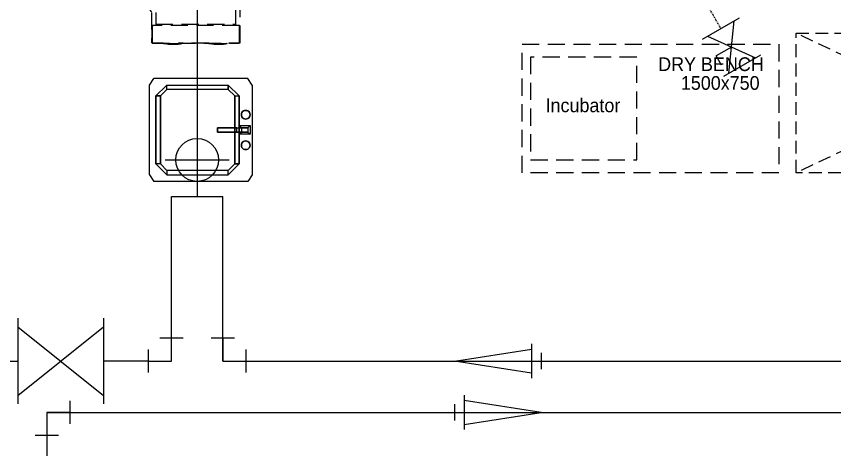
# Model space of a CAD drawing. Header units: millimetres. Extents: x 10903 to 284569, y 2319 to 62017.
# Drawn here: x 125988 to 130765, y 45631 to 48159 of the extents above; entities that cross this region are included whole.
import ezdxf

# ---------------------------------------------------------------- set-up
doc = ezdxf.new("R2010")
doc.units = ezdxf.units.MM
for name, pattern in [('DASHDOT', [1, 0.5, -0.25, 0, -0.25]), ('DASHED', [0.75, 0.5, -0.25]), ('DASHED2', [0.375, 0.25, -0.125])]:
    doc.linetypes.add(name, pattern=pattern)
for name, color, linetype in [('1', 8, 'Continuous'), ('pipe', 3, 'Continuous'), ('UT GAS', 4, 'Continuous'), ('UTIL-RO', 4, 'Continuous'), ('기자재', 8, 'DASHED2'), ('빌트인', 8, 'Continuous')]:
    doc.layers.add(name, color=color, linetype=linetype)
doc.styles.add('건축_4층$0$Gtx', font='')
doc.styles.get('건축_4층$0$Gtx').set_extended_font_data('Dotum')

# ---------------------------------------------------------------- blocks, each defined once
blk = doc.blocks.new('P1')
at = {"layer": '1', "color": 1, "linetype": 'Continuous'}
for p, q in [((0, -112.5), (0, 112.5)), ((112.5, 0), (-112.5, 0))]:
    blk.add_line(p, q, dxfattribs=at)
at = {"layer": 'pipe', "color": 2}
blk.add_circle((0, 0), 75, dxfattribs=at)
blk = doc.blocks.new('0S2c-M51-005-0-3층 UTILITY배관 평면도$0$SDFASFSDAF')
at = {"layer": 'pipe', "color": 2}
for p, q in [((0, 1.25), (0, -1.25)), ((2.5, 1.25), (2.5, -1.25)), ((0, 0.9), (2.5, -0.9)), ((2.5, 0.9), (0, -0.9))]:
    blk.add_line(p, q, dxfattribs=at)
blk = doc.blocks.new('SA20L')
at = {"color": 2, "linetype": 'Continuous'}
for p, q in [((1.591, 0.53), (0.53, 1.591)), ((0.53, -1.591), (1.591, -0.53))]:
    blk.add_line(p, q, dxfattribs=at)
at = {"color": 0, "linetype": 'Continuous'}
blk.add_lwpolyline([(1.061, -1.061), (0, 0), (1.061, 1.061)], dxfattribs=at)
at = {"color": 2, "linetype": 'Continuous'}
for p in [(1.061, 1.061), (1.061, -1.061)]:
    blk.add_point(p, dxfattribs=at)
blk = doc.blocks.new('VALD01')
at = {"color": 2}
for p, q in [((-1.963, 0.7), (2.538, 0)), ((2.538, 0), (-1.963, -0.7))]:
    blk.add_line(p, q, dxfattribs=at)
for points in [[(-1.963, -1), (-1.963, 1)], [(-2.538, -0.48), (-2.538, 0.48)]]:
    blk.add_lwpolyline(points, dxfattribs=at)
blk = doc.blocks.new('IVC-S70')
at = {"layer": '빌트인', "linetype": 'DASHED', "ltscale": 200}
for p, q in [((-605, 247.5), (-603, 247.5)), ((-605, 227.5), (-605, 247.5)), ((-603, 247.5), (-603, 229.5)), ((-557, 247.5), (-555, 247.5)), ((-557, 229.5), (-557, 247.5)), ((-555, 247.5), (-555, 227.5)), ((-35, 247.5), (-33, 247.5)), ((-35, 227.5), (-35, 247.5)), ((-33, 247.5), (-33, 229.5)), ((13, 247.5), (15, 247.5)), ((13, 229.5), (13, 247.5)), ((15, 247.5), (15, 227.5)), ((535, 247.5), (537, 247.5)), ((535, 227.5), (535, 247.5)), ((537, 247.5), (537, 229.5)), ((583, 229.5), (583, 247.5)), ((583, 247.5), (585, 247.5)), ((585, 247.5), (585, 227.5)), ((-909.1, 220.7), (-908.1, 220.7)), ((-909.1, 220.7), (-909.1, 161.1)), ((-908.1, 221.7), (-907.1, 221.7)), ((-908.1, -284.6), (-908.1, 221.7)), ((-907.1, 221.7), (-908.1, 221.7)), ((-907.1, 227.5), (905, 227.5)), ((-907.1, 225), (-907.1, 227.5)), ((-907.1, 225), (-907.1, 222.4)), ((-805.1, 225), (-907.1, 225)), ((-907.1, 222.7), (-806.1, 222.7)), ((-907.1, 222.7), (-907.1, 221.7)), ((-907.1, 222.4), (-907.1, 221.7)), ((-809.1, 222.4), (-905.1, 222.4)), ((-807.1, 225), (-807.1, 222.7)), ((-806.1, 222.7), (-806.1, 221.7)), ((-806.1, 222.4), (-805.1, 222.4)), ((-805.1, 221.7), (-806.1, 221.7)), ((-805.1, 221.7), (-805.1, 225)), ((-805.1, 221.7), (-805.1, -284.6)), ((-805.1, 202.1), (905, 202.1)), ((-797.1, -265.2), (-797.1, 202.1)), ((-655, 227.5), (635, 227.5)), ((-655, -227.5), (-655, 227.5)), ((-555, 227.5), (-605, 227.5)), ((-603, 229.5), (-557, 229.5)), ((15, 227.5), (-35, 227.5)), ((-33, 229.5), (13, 229.5)), ((585, 227.5), (535, 227.5)), ((537, 229.5), (583, 229.5)), ((635, 227.5), (635, -227.5)), ((869.6, 202.1), (869.6, -55.5)), ((879.6, -265.2), (879.6, 202.1)), ((905, 202.1), (905, 227.5)), ((905, -265.2), (905, 202.1)), ((-910.1, 43.6), (-910.1, 161.1)), ((-908.1, 161.1), (-910.1, 161.1)), ((-910.1, 53.7), (-910.1, 151)), ((-910.1, 151), (-910.1, 151)), ((-615, -187.5), (-615, 187.5)), ((-615, 187.5), (595, 187.5)), ((-605, -177.5), (-605, 177.5)), ((-605, 177.5), (585, 177.5)), ((-20, 177.5), (-20, -177.5)), ((0, -177.5), (0, 177.5)), ((585, 177.5), (585, -177.5)), ((595, 187.5), (595, -187.5)), ((905, 181.5), (932.6, 181.5)), ((905, 161.5), (932.6, 161.5)), ((937.6, 166.5), (937.6, 176.5)), ((-910.1, 53.7), (-910.1, 53.7)), ((-665, 50.8), (-665, -50.8)), ((-655, 50.8), (-665, 50.8)), ((645, 50.8), (635, 50.8)), ((645, -50.8), (645, 50.8)), ((-910.1, 43.6), (-908.1, 43.6)), ((-909.1, 43.6), (-909.1, -132.2)), ((-665, -50.8), (-655, -50.8)), ((635, -50.8), (645, -50.8)), ((-910.1, -221.5), (-910.1, -104)), ((-908.1, -104), (-910.1, -104)), ((-910.1, -211.4), (-910.1, -114.1)), ((-910.1, -114.1), (-910.1, -114.1)), ((595, -187.5), (-615, -187.5)), ((585, -177.5), (-605, -177.5)), ((869.6, -157.1), (869.6, -265.2)), ((-910.1, -211.4), (-910.1, -211.4)), ((-910.1, -221.5), (-908.1, -221.5)), ((-909.1, -221.5), (-909.1, -285.6)), ((635, -227.5), (-655, -227.5)), ((-112.8, -227.5), (-112.8, -238.5)), ((-56.4, -238.5), (-112.8, -238.5)), ((-56.4, -238.5), (-56.4, -227.5)), ((905, -224.8), (932.6, -224.8)), ((937.6, -239.8), (937.6, -229.8)), ((-909.1, -285.6), (-908.1, -285.6)), ((-908.1, -284.6), (-907.1, -284.6)), ((-908.1, -284.6), (-908.1, -285.6)), ((-908.1, -286.6), (-908.1, -285.6)), ((-908.1, -285.6), (-907.1, -285.6)), ((-908.1, -286.6), (-907.1, -286.6)), ((-907.1, -285.6), (-907.1, -284.6)), ((-907.1, -285.6), (-907.1, -285.6)), ((-907.1, -285.6), (-907.1, -288.1)), ((-905.1, -285.6), (-907.1, -285.6)), ((-905.1, -285.6), (-809.1, -285.6)), ((-806.1, -285.6), (-809.1, -285.6)), ((-807.1, -285.6), (-807.1, -288.1)), ((-806.1, -285.6), (-806.1, -284.6)), ((-805.1, -284.6), (-806.1, -284.6)), ((-806.1, -285.6), (-806.1, -284.6)), ((-806.1, -285.6), (-805.1, -285.6)), ((-579.9, -265.2), (-805.1, -265.2)), ((-805.1, -284.6), (-805.1, -288.1)), ((905, -265.2), (-579.9, -265.2)), ((905, -244.8), (932.6, -244.8)), ((905, -265.2), (905, -290.6)), ((-907.1, -288.1), (-907.1, -290.6)), ((-805.1, -288.1), (-907.1, -288.1)), ((-579.9, -290.6), (-907.1, -290.6)), ((-718.2, -295.6), (-598.7, -295.6)), ((-718.2, -295.7), (-598.7, -295.7)), ((-718.1, -295.6), (-599.9, -295.6)), ((-718.1, -295.7), (-599.9, -295.7)), ((905, -290.6), (-579.9, -290.6)), ((-480.8, -295.6), (-361.3, -295.6)), ((-480.8, -295.7), (-361.3, -295.7)), ((-243.6, -295.6), (-124.1, -295.6)), ((-243.6, -295.7), (-124.1, -295.7)), ((-6.4, -295.6), (113.1, -295.6)), ((-6.4, -295.7), (113.1, -295.7)), ((230.9, -295.6), (350.4, -295.6)), ((230.9, -295.7), (350.4, -295.7))]:
    blk.add_line(p, q, dxfattribs=at)
for centre, radius, start, end in [((-905.1, 220.4), 2, 147.4808, 154.9288), ((932.6, 176.5), 5, 0, 90), ((932.6, 166.5), 5, 270, 0), ((932.6, -229.8), 5, 0, 90), ((-905.1, -283.6), 2, 207.8925, 209.1843), ((-905.1, -283.6), 2, 222.132, 270), ((932.6, -239.8), 5, 270, 0), ((-718.2, -288.2), 7.5, 199.1756, 270), ((-718.1, -288.2), 7.5, 199.1756, 270), ((-718.2, -288.2), 7.4, 199.445, 270), ((-718.1, -288.2), 7.4, 199.445, 270), ((-598.7, -288.2), 7.5, 270, 340.8244), ((-598.7, -288.2), 7.4, 270, 340.555), ((-480.8, -288.2), 7.5, 199.1756, 270), ((-480.8, -288.2), 7.4, 199.445, 270), ((-361.3, -288.2), 7.5, 270, 340.8244), ((-361.3, -288.2), 7.4, 270, 340.555), ((-243.6, -288.2), 7.5, 199.1756, 270), ((-243.6, -288.2), 7.4, 199.445, 270), ((-124.1, -288.2), 7.5, 270, 340.8244), ((-124.1, -288.2), 7.4, 270, 340.555), ((-6.4, -288.2), 7.5, 199.1756, 270), ((-6.4, -288.2), 7.4, 199.445, 270), ((113.1, -288.2), 7.5, 270, 340.8244), ((113.1, -288.2), 7.4, 270, 340.555), ((230.9, -288.2), 7.5, 199.1756, 270), ((230.9, -288.2), 7.4, 199.445, 270), ((350.4, -288.2), 7.5, 270, 340.8244), ((350.4, -288.2), 7.4, 270, 340.555)]:
    blk.add_arc(centre, radius, start, end, dxfattribs=at)
for points, knots in [([(-906.1, 220.7), (-906.3, 220.7), (-906.6, 220.8), (-907.1, 221), (-907.3, 221.1), (-907.7, 221.2), (-907.8, 221.3), (-908, 221.5), (-908.1, 221.6), (-908.1, 221.7)], [0, 0, 0, 0, 0.25, 0.25, 0.5, 0.5, 0.75, 0.75, 1, 1, 1, 1]), ([(-907.1, 222.7), (-907, 222.7), (-906.9, 222.6), (-906.7, 222.4), (-906.7, 222.3), (-906.5, 221.9), (-906.4, 221.7), (-906.2, 221.2), (-906.2, 220.9), (-906.1, 220.7)], [0, 0, 0, 0, 0.25, 0.25, 0.5, 0.5, 0.75, 0.75, 1, 1, 1, 1]), ([(-907.1, 221.7), (-907, 221.7), (-906.9, 221.6), (-906.7, 221.5), (-906.7, 221.5), (-906.5, 221.3), (-906.4, 221.2), (-906.2, 220.9), (-906.2, 220.8), (-906.1, 220.7)], [0, 0, 0, 0, 0.25, 0.25, 0.5, 0.5, 0.75, 0.75, 1, 1, 1, 1]), ([(-807.1, 220.7), (-807, 220.9), (-806.9, 221.2), (-806.7, 221.7), (-806.7, 221.9), (-806.5, 222.3), (-806.4, 222.4), (-806.2, 222.6), (-806.2, 222.7), (-806.1, 222.7)], [0, 0, 0, 0, 0.25, 0.25, 0.5, 0.5, 0.75, 0.75, 1, 1, 1, 1]), ([(-807.1, 220.7), (-807, 220.8), (-806.9, 220.9), (-806.7, 221.2), (-806.7, 221.3), (-806.5, 221.5), (-806.4, 221.5), (-806.2, 221.6), (-806.2, 221.7), (-806.1, 221.7)], [0, 0, 0, 0, 0.25, 0.25, 0.5, 0.5, 0.75, 0.75, 1, 1, 1, 1]), ([(-806.1, 221.7), (-806.1, 221.6), (-806.1, 221.5), (-806.2, 221.3), (-806.3, 221.2), (-806.5, 221.1), (-806.6, 221), (-806.8, 220.8), (-806.9, 220.7), (-807.1, 220.7)], [0, 0, 0, 0, 0.25, 0.25, 0.5, 0.5, 0.75, 0.75, 1, 1, 1, 1]), ([(-805.1, 221.7), (-805.1, 221.6), (-805.1, 221.5), (-805.3, 221.3), (-805.5, 221.2), (-805.9, 221.1), (-806.1, 221), (-806.6, 220.8), (-806.8, 220.7), (-807.1, 220.7)], [0, 0, 0, 0, 0.25, 0.25, 0.5, 0.5, 0.75, 0.75, 1, 1, 1, 1]), ([(-910.1, 151), (-910.9, 150.1), (-912.4, 148.3), (-913.5, 144.2), (-914.5, 139.4), (-915.3, 132.8), (-916, 124.5), (-916.5, 113.8), (-916.6, 106.8), (-916.6, 102.3)], [0, 0, 0, 0, 0.06656, 0.148336, 0.245879, 0.367331, 0.543547, 0.754398, 1, 1, 1, 1]), ([(-916.6, 102.3), (-916.5, 96.7), (-916.4, 88.2), (-915.7, 75.5), (-914.7, 66.6), (-913.6, 60.6), (-912.5, 57.2), (-911.4, 54.9), (-910.5, 54.1), (-910.1, 53.7)], [0, 0, 0, 0, 0.306371, 0.556522, 0.750806, 0.848907, 0.923816, 0.967508, 1, 1, 1, 1]), ([(-910.1, -114.1), (-910.9, -115), (-912.4, -116.8), (-913.5, -120.9), (-914.5, -125.7), (-915.3, -132.2), (-916, -140.6), (-916.5, -151.3), (-916.6, -158.3), (-916.6, -162.7)], [0, 0, 0, 0, 0.06656, 0.148336, 0.245879, 0.367331, 0.543547, 0.754398, 1, 1, 1, 1]), ([(-916.6, -162.7), (-916.5, -168.3), (-916.4, -176.9), (-915.7, -189.5), (-914.7, -198.4), (-913.6, -204.4), (-912.5, -207.8), (-911.4, -210.2), (-910.5, -211), (-910.1, -211.4)], [0, 0, 0, 0, 0.306371, 0.556522, 0.750806, 0.848907, 0.923816, 0.967508, 1, 1, 1, 1]), ([(-908.1, -284.6), (-908.1, -284.5), (-908, -284.4), (-907.8, -284.2), (-907.7, -284.1), (-907.3, -284), (-907.1, -283.9), (-906.6, -283.7), (-906.3, -283.6), (-906.1, -283.6)], [0, 0, 0, 0, 0.25, 0.25, 0.5, 0.5, 0.75, 0.75, 1, 1, 1, 1]), ([(-907.1, -284.6), (-907.2, -284.6), (-907.3, -284.7), (-907.6, -284.9), (-907.7, -285), (-907.9, -285.1), (-908, -285.2), (-908.1, -285.4), (-908.1, -285.5), (-908.1, -285.6)], [0, 0, 0, 0, 0.25, 0.25, 0.5, 0.5, 0.75, 0.75, 1, 1, 1, 1]), ([(-908.1, -285.6), (-908, -285.6), (-907.9, -285.5), (-907.7, -285.4), (-907.7, -285.4), (-907.5, -285.2), (-907.4, -285.1), (-907.2, -284.8), (-907.2, -284.7), (-907.1, -284.6)], [0, 0, 0, 0, 0.25, 0.25, 0.5, 0.5, 0.75, 0.75, 1, 1, 1, 1]), ([(-906.1, -283.6), (-906.2, -283.7), (-906.2, -283.8), (-906.4, -284.1), (-906.5, -284.2), (-906.7, -284.4), (-906.7, -284.4), (-906.9, -284.5), (-907, -284.6), (-907.1, -284.6)], [0, 0, 0, 0, 0.25, 0.25, 0.5, 0.5, 0.75, 0.75, 1, 1, 1, 1]), ([(-906.1, -283.6), (-906.2, -283.8), (-906.2, -284.1), (-906.4, -284.6), (-906.5, -284.8), (-906.7, -285.2), (-906.7, -285.3), (-906.9, -285.5), (-907, -285.6), (-907.1, -285.6)], [0, 0, 0, 0, 0.25, 0.25, 0.5, 0.5, 0.75, 0.75, 1, 1, 1, 1]), ([(-907.1, -284.6), (-907.1, -284.5), (-907.1, -284.4), (-907, -284.2), (-906.9, -284.1), (-906.7, -284), (-906.6, -283.9), (-906.3, -283.7), (-906.2, -283.6), (-906.1, -283.6)], [0, 0, 0, 0, 0.25, 0.25, 0.5, 0.5, 0.75, 0.75, 1, 1, 1, 1]), ([(-806.1, -284.6), (-806.2, -284.6), (-806.2, -284.5), (-806.4, -284.4), (-806.5, -284.4), (-806.7, -284.2), (-806.7, -284.1), (-806.9, -283.8), (-807, -283.7), (-807.1, -283.6)], [0, 0, 0, 0, 0.25, 0.25, 0.5, 0.5, 0.75, 0.75, 1, 1, 1, 1]), ([(-806.1, -285.6), (-806.2, -285.6), (-806.2, -285.5), (-806.4, -285.3), (-806.5, -285.2), (-806.7, -284.8), (-806.7, -284.6), (-806.9, -284.1), (-807, -283.8), (-807.1, -283.6)], [0, 0, 0, 0, 0.25, 0.25, 0.5, 0.5, 0.75, 0.75, 1, 1, 1, 1]), ([(-807.1, -283.6), (-806.9, -283.6), (-806.8, -283.7), (-806.6, -283.9), (-806.5, -284), (-806.3, -284.1), (-806.2, -284.2), (-806.1, -284.4), (-806.1, -284.5), (-806.1, -284.6)], [0, 0, 0, 0, 0.25, 0.25, 0.5, 0.5, 0.75, 0.75, 1, 1, 1, 1]), ([(-807.1, -283.6), (-806.8, -283.6), (-806.6, -283.7), (-806.1, -283.9), (-805.9, -284), (-805.5, -284.1), (-805.3, -284.2), (-805.1, -284.4), (-805.1, -284.5), (-805.1, -284.6)], [0, 0, 0, 0, 0.25, 0.25, 0.5, 0.5, 0.75, 0.75, 1, 1, 1, 1])]:
    blk.add_open_spline(points, degree=3, knots=knots, dxfattribs=at)
blk = doc.blocks.new('SINK2')
at = {"layer": '빌트인'}
for p, q in [((-261.9, 600), (-300, 574.6)), ((-300, 25.4), (-300, 574.6)), ((-261.9, 600), (261.9, 600)), ((261.9, 600), (300, 574.6)), ((300, 25.4), (300, 574.6)), ((-198.2, 561.9), (-261.9, 498.2)), ((-261.9, 498.2), (-198.2, 561.9)), ((-236.4, 498.2), (-198.2, 536.4)), ((-198.2, 536.4), (-236.4, 498.2)), ((198.2, 561.9), (-198.2, 561.9)), ((-198.2, 561.9), (198.2, 561.9)), ((-198.2, 536.4), (-198.2, 561.9)), ((-198.2, 536.4), (-198.2, 561.9)), ((-198.2, 536.4), (198.2, 536.4)), ((198.2, 536.4), (-198.2, 536.4)), ((261.9, 498.2), (198.2, 561.9)), ((198.2, 561.9), (198.2, 536.4)), ((261.9, 498.2), (198.2, 561.9)), ((198.2, 536.4), (198.2, 561.9)), ((236.4, 498.2), (198.2, 536.4)), ((198.2, 536.4), (236.4, 498.2)), ((-261.9, 498.2), (-261.9, 140.1)), ((-261.9, 498.2), (-261.9, 140.1)), ((-236.4, 498.2), (-261.9, 498.2)), ((-236.4, 498.2), (-261.9, 498.2)), ((-236.4, 140.1), (-236.4, 498.2)), ((-236.4, 140.1), (-236.4, 498.2)), ((236.4, 140.1), (236.4, 498.2)), ((236.4, 498.2), (261.9, 498.2)), ((236.4, 140.1), (236.4, 498.2)), ((236.4, 498.2), (261.9, 498.2)), ((261.9, 498.2), (261.9, 140.1)), ((261.9, 498.2), (261.9, 140.1)), ((-12.8, 203.6), (-12.8, 89.1)), ((12.8, 203.6), (-12.8, 203.6)), ((-12.8, 203.6), (-12.8, 101.8)), ((12.8, 203.6), (-12.8, 203.6)), ((-12.8, 203.6), (12.8, 203.6)), ((12.8, 203.6), (-12.8, 203.6)), ((-12.8, 203.6), (-12.8, 101.8)), ((-12.8, 89.1), (-12.8, 203.6)), ((12.8, 89.1), (12.8, 203.6)), ((12.8, 101.8), (12.8, 203.6)), ((12.8, 203.6), (12.8, 101.8)), ((12.8, 89.1), (12.8, 203.6)), ((-261.9, 140.1), (-198.2, 76.4)), ((-261.9, 140.1), (-236.4, 140.1)), ((-198.2, 76.4), (-261.9, 140.1)), ((-261.9, 140.1), (-236.4, 140.1)), ((-198.2, 101.8), (-236.4, 140.1)), ((-236.4, 140.1), (-198.2, 101.8)), ((198.2, 101.8), (-198.2, 101.8)), ((-198.2, 101.8), (198.2, 101.8)), ((-198.2, 76.4), (-198.2, 101.8)), ((-198.2, 101.8), (-198.2, 76.4)), ((12.8, 101.8), (-12.8, 101.8)), ((-12.8, 101.8), (12.8, 101.8)), ((-12.8, 63.6), (-12.8, 101.8)), ((-12.8, 101.8), (-12.8, 89.1)), ((-12.8, 101.8), (-12.8, 89.1)), ((-12.8, 63.6), (-12.8, 101.8)), ((12.8, 101.8), (12.8, 63.6)), ((12.8, 89.1), (12.8, 101.8)), ((12.8, 101.8), (12.8, 63.6)), ((12.8, 101.8), (12.8, 89.1)), ((198.2, 76.4), (261.9, 140.1)), ((236.4, 140.1), (198.2, 101.8)), ((261.9, 140.1), (198.2, 76.4)), ((198.2, 101.8), (236.4, 140.1)), ((198.2, 101.8), (198.2, 76.4)), ((198.2, 101.8), (198.2, 76.4)), ((261.9, 140.1), (236.4, 140.1)), ((236.4, 140.1), (261.9, 140.1)), ((-198.2, 76.4), (198.2, 76.4)), ((198.2, 76.4), (-198.2, 76.4)), ((-111.1, 51), (-113.7, 44.8)), ((-113.7, 44.8), (-111.1, 51)), ((-111.1, 51), (-113.7, 44.8)), ((-113.7, 44.8), (-111.1, 51)), ((-107.1, 56.2), (-111.1, 51)), ((-111.1, 51), (-107.1, 56.2)), ((-107.1, 56.2), (-111.1, 51)), ((-111.1, 51), (-107.1, 56.2)), ((-101.8, 60.2), (-107.1, 56.2)), ((-107.1, 56.2), (-101.8, 60.2)), ((-101.8, 60.2), (-107.1, 56.2)), ((-107.1, 56.2), (-101.8, 60.2)), ((-95.6, 62.8), (-101.8, 60.2)), ((-101.8, 60.2), (-95.6, 62.8)), ((-95.6, 62.8), (-101.8, 60.2)), ((-101.8, 60.2), (-95.6, 62.8)), ((-89.1, 63.6), (-95.6, 62.8)), ((-95.6, 62.8), (-89.1, 63.6)), ((-89.1, 63.6), (-95.6, 62.8)), ((-95.6, 62.8), (-89.1, 63.6)), ((-82.5, 62.8), (-89.1, 63.6)), ((-82.5, 62.8), (-89.1, 63.6)), ((-89.1, 63.6), (-82.5, 62.8)), ((-82.5, 62.8), (-89.1, 63.6)), ((-76.3, 60.2), (-82.5, 62.8)), ((-82.5, 62.8), (-76.3, 60.2)), ((-76.3, 60.2), (-82.5, 62.8)), ((-82.5, 62.8), (-76.3, 60.2)), ((-71.1, 56.2), (-76.3, 60.2)), ((-76.3, 60.2), (-71.1, 56.2)), ((-71.1, 56.2), (-76.3, 60.2)), ((-76.3, 60.2), (-71.1, 56.2)), ((-67.1, 51), (-71.1, 56.2)), ((-71.1, 56.2), (-67.1, 51)), ((-67.1, 51), (-71.1, 56.2)), ((-71.1, 56.2), (-67.1, 51)), ((-64.5, 44.8), (-67.1, 51)), ((-67.1, 51), (-64.5, 44.8)), ((-64.5, 44.8), (-67.1, 51)), ((-67.1, 51), (-64.5, 44.8)), ((-12.8, 63.6), (-25.4, 76.4)), ((-25.4, 76.4), (25.4, 76.4)), ((-25.4, 76.4), (-12.8, 63.6)), ((-25.4, 12.8), (-25.4, 76.4)), ((-12.8, 89.1), (12.8, 89.1)), ((-12.8, 89.1), (12.8, 89.1)), ((-12.8, 25.4), (-12.8, 89.1)), ((-12.8, 89.1), (-12.8, 25.4)), ((12.8, 63.6), (-12.8, 63.6)), ((12.8, 63.6), (-12.8, 63.6)), ((-12.8, 25.4), (-12.8, 63.6)), ((12.8, 89.1), (12.8, 25.4)), ((12.8, 89.1), (12.8, 25.4)), ((25.4, 76.4), (12.8, 63.6)), ((12.8, 63.6), (25.4, 76.4)), ((12.8, 25.4), (12.8, 63.6)), ((25.4, 76.4), (25.4, 12.8)), ((67.1, 51), (64.5, 44.8)), ((64.5, 44.8), (67.1, 51)), ((67.1, 51), (64.5, 44.8)), ((64.5, 44.8), (67.1, 51)), ((71.1, 56.2), (67.1, 51)), ((67.1, 51), (71.1, 56.2)), ((71.1, 56.2), (67.1, 51)), ((67.1, 51), (71.1, 56.2)), ((76.3, 60.2), (71.1, 56.2)), ((71.1, 56.2), (76.3, 60.2)), ((76.3, 60.2), (71.1, 56.2)), ((71.1, 56.2), (76.3, 60.2)), ((82.5, 62.8), (76.3, 60.2)), ((76.3, 60.2), (82.5, 62.8)), ((82.5, 62.8), (76.3, 60.2)), ((76.3, 60.2), (82.5, 62.8)), ((89.1, 63.6), (82.5, 62.8)), ((82.5, 62.8), (89.1, 63.6)), ((89.1, 63.6), (82.5, 62.8)), ((82.5, 62.8), (89.1, 63.6)), ((95.6, 62.8), (89.1, 63.6)), ((89.1, 63.6), (95.6, 62.8)), ((95.6, 62.8), (89.1, 63.6)), ((89.1, 63.6), (95.6, 62.8)), ((101.8, 60.2), (95.6, 62.8)), ((95.6, 62.8), (101.8, 60.2)), ((101.8, 60.2), (95.6, 62.8)), ((95.6, 62.8), (101.8, 60.2)), ((107.1, 56.2), (101.8, 60.2)), ((101.8, 60.2), (107.1, 56.2)), ((107.1, 56.2), (101.8, 60.2)), ((101.8, 60.2), (107.1, 56.2)), ((111.1, 51), (107.1, 56.2)), ((107.1, 56.2), (111.1, 51)), ((111.1, 51), (107.1, 56.2)), ((107.1, 56.2), (111.1, 51)), ((113.7, 44.8), (111.1, 51)), ((111.1, 51), (113.7, 44.8)), ((113.7, 44.8), (111.1, 51)), ((111.1, 51), (113.7, 44.8)), ((-261.9, 0), (-300, 25.4)), ((261.9, 0), (-261.9, 0)), ((-113.7, 44.8), (-114.5, 38.2)), ((-114.5, 38.2), (-113.7, 44.8)), ((-113.7, 44.8), (-114.5, 38.2)), ((-114.5, 38.2), (-113.7, 44.8)), ((-114.5, 38.2), (-113.7, 31.6)), ((-113.7, 31.6), (-114.5, 38.2)), ((-114.5, 38.2), (-113.7, 31.6)), ((-113.7, 31.6), (-114.5, 38.2)), ((-113.7, 31.6), (-111.1, 25.4)), ((-111.1, 25.4), (-113.7, 31.6)), ((-113.7, 31.6), (-111.1, 25.4)), ((-111.1, 25.4), (-113.7, 31.6)), ((-111.1, 25.4), (-107.1, 20.2)), ((-107.1, 20.2), (-111.1, 25.4)), ((-111.1, 25.4), (-107.1, 20.2)), ((-107.1, 20.2), (-111.1, 25.4)), ((-107.1, 20.2), (-101.8, 16.2)), ((-101.8, 16.2), (-107.1, 20.2)), ((-107.1, 20.2), (-101.8, 16.2)), ((-101.8, 16.2), (-107.1, 20.2)), ((-101.8, 16.2), (-95.6, 13.6)), ((-95.6, 13.6), (-101.8, 16.2)), ((-101.8, 16.2), (-95.6, 13.6)), ((-95.6, 13.6), (-101.8, 16.2)), ((-95.6, 13.6), (-89.1, 12.8)), ((-89.1, 12.8), (-95.6, 13.6)), ((-95.6, 13.6), (-89.1, 12.8)), ((-89.1, 12.8), (-95.6, 13.6)), ((-89.1, 12.8), (-82.5, 13.6)), ((-82.5, 13.6), (-89.1, 12.8)), ((-89.1, 12.8), (-82.5, 13.6)), ((-82.5, 13.6), (-89.1, 12.8)), ((-82.5, 13.6), (-76.3, 16.2)), ((-76.3, 16.2), (-82.5, 13.6)), ((-82.5, 13.6), (-76.3, 16.2)), ((-76.3, 16.2), (-82.5, 13.6)), ((-76.3, 16.2), (-71.1, 20.2)), ((-71.1, 20.2), (-76.3, 16.2)), ((-76.3, 16.2), (-71.1, 20.2)), ((-71.1, 20.2), (-76.3, 16.2)), ((-71.1, 20.2), (-67.1, 25.4)), ((-67.1, 25.4), (-71.1, 20.2)), ((-71.1, 20.2), (-67.1, 25.4)), ((-67.1, 25.4), (-71.1, 20.2)), ((-67.1, 25.4), (-64.5, 31.6)), ((-64.5, 31.6), (-67.1, 25.4)), ((-67.1, 25.4), (-64.5, 31.6)), ((-64.5, 31.6), (-67.1, 25.4)), ((-63.6, 38.2), (-64.5, 44.8)), ((-64.5, 44.8), (-63.6, 38.2)), ((-63.6, 38.2), (-64.5, 44.8)), ((-64.5, 44.8), (-63.6, 38.2)), ((-64.5, 31.6), (-63.6, 38.2)), ((-63.6, 38.2), (-64.5, 31.6)), ((-64.5, 31.6), (-63.6, 38.2)), ((-63.6, 38.2), (-64.5, 31.6)), ((-12.8, 25.4), (-25.4, 12.8)), ((-12.8, 25.4), (-25.4, 12.8)), ((25.4, 12.8), (-25.4, 12.8)), ((12.8, 25.4), (-12.8, 25.4)), ((12.8, 25.4), (-12.8, 25.4)), ((12.8, 25.4), (25.4, 12.8)), ((12.8, 25.4), (25.4, 12.8)), ((63.6, 38.2), (64.5, 44.8)), ((64.5, 44.8), (63.6, 38.2)), ((63.6, 38.2), (64.5, 44.8)), ((64.5, 44.8), (63.6, 38.2)), ((63.6, 38.2), (64.5, 31.6)), ((64.5, 31.6), (63.6, 38.2)), ((63.6, 38.2), (64.5, 31.6)), ((64.5, 31.6), (63.6, 38.2)), ((64.5, 31.6), (67.1, 25.4)), ((67.1, 25.4), (64.5, 31.6)), ((64.5, 31.6), (67.1, 25.4)), ((67.1, 25.4), (64.5, 31.6)), ((67.1, 25.4), (71.1, 20.2)), ((71.1, 20.2), (67.1, 25.4)), ((67.1, 25.4), (71.1, 20.2)), ((71.1, 20.2), (67.1, 25.4)), ((71.1, 20.2), (76.3, 16.2)), ((76.3, 16.2), (71.1, 20.2)), ((71.1, 20.2), (76.3, 16.2)), ((76.3, 16.2), (71.1, 20.2)), ((76.3, 16.2), (82.5, 13.6)), ((82.5, 13.6), (76.3, 16.2)), ((76.3, 16.2), (82.5, 13.6)), ((82.5, 13.6), (76.3, 16.2)), ((82.5, 13.6), (89.1, 12.8)), ((89.1, 12.8), (82.5, 13.6)), ((82.5, 13.6), (89.1, 12.8)), ((89.1, 12.8), (82.5, 13.6)), ((89.1, 12.8), (95.6, 13.6)), ((95.6, 13.6), (89.1, 12.8)), ((89.1, 12.8), (95.6, 13.6)), ((95.6, 13.6), (89.1, 12.8)), ((95.6, 13.6), (101.8, 16.2)), ((101.8, 16.2), (95.6, 13.6)), ((95.6, 13.6), (101.8, 16.2)), ((101.8, 16.2), (95.6, 13.6)), ((101.8, 16.2), (107.1, 20.2)), ((107.1, 20.2), (101.8, 16.2)), ((101.8, 16.2), (107.1, 20.2)), ((107.1, 20.2), (101.8, 16.2)), ((107.1, 20.2), (111.1, 25.4)), ((111.1, 25.4), (107.1, 20.2)), ((107.1, 20.2), (111.1, 25.4)), ((111.1, 25.4), (107.1, 20.2)), ((111.1, 25.4), (113.7, 31.6)), ((113.7, 31.6), (111.1, 25.4)), ((111.1, 25.4), (113.7, 31.6)), ((113.7, 31.6), (111.1, 25.4)), ((114.5, 38.2), (113.7, 44.8)), ((113.7, 44.8), (114.5, 38.2)), ((114.5, 38.2), (113.7, 44.8)), ((113.7, 44.8), (114.5, 38.2)), ((113.7, 31.6), (114.5, 38.2)), ((114.5, 38.2), (113.7, 31.6)), ((113.7, 31.6), (114.5, 38.2)), ((114.5, 38.2), (113.7, 31.6)), ((261.9, 0), (300, 25.4))]:
    blk.add_line(p, q, dxfattribs=at)
blk = doc.blocks.new('BSC5FT')
at = {"layer": '기자재', "ltscale": 300}
for p, q in [((862.5, -407.5), (-862.5, 407.5)), ((862.5, 407.5), (-862.5, -407.5)), ((252.1, -46.5, 2807), (252.1, -359, 2807)), ((252.1, -46.5, 2807), (752.1, -46.5, 2807)), ((502.1, -32, 2807), (502.1, -373.6, 2807)), ((752.1, -46.5, 2807), (752.1, -359, 2807)), ((426.1, -87.9, 2807), (440.5, -79.5, 2807)), ((429.1, -76.5, 2807), (437.5, -90.9, 2807)), ((493.7, -65.3, 2807), (510.4, -65.3, 2807)), ((502.1, -57, 2807), (502.1, -73.6, 2807)), ((563.6, -79.5, 2807), (578, -87.9, 2807)), ((575, -76.5, 2807), (566.6, -90.9, 2807)), ((375.8, -129.9, 2807), (390.2, -138.2, 2807)), ((378.8, -141.3, 2807), (387.2, -126.8, 2807)), ((628.4, -129.9, 2807), (613.9, -138.2, 2807)), ((617, -126.8, 2807), (625.3, -141.3, 2807)), ((320.8, -202.8, 2807), (683.3, -202.8, 2807)), ((356.2, -202.8, 2807), (372.9, -202.8, 2807)), ((364.6, -211.1, 2807), (364.6, -194.5, 2807)), ((647.9, -202.8, 2807), (631.2, -202.8, 2807)), ((639.6, -194.5, 2807), (639.6, -211.1, 2807)), ((375.8, -275.7, 2807), (390.2, -267.4, 2807)), ((387.2, -278.8, 2807), (378.8, -264.3, 2807)), ((628.4, -275.7, 2807), (613.9, -267.4, 2807)), ((625.3, -264.3, 2807), (617, -278.8, 2807)), ((440.5, -326, 2807), (426.1, -317.7, 2807)), ((429.1, -329.1, 2807), (437.5, -314.6, 2807)), ((502.1, -348.6, 2807), (502.1, -332, 2807)), ((578, -317.7, 2807), (563.6, -326, 2807)), ((575, -329.1, 2807), (566.6, -314.6, 2807)), ((252.1, -359, 2807), (752.1, -359, 2807)), ((510.4, -340.3, 2807), (493.7, -340.3, 2807))]:
    blk.add_line(p, q, dxfattribs=at)
blk.add_lwpolyline([(-862.5, 407.5), (862.5, 407.5), (862.5, -407.5), (-862.5, -407.5)], close=True, dxfattribs=at)
for centre, radius in [((502.1, -202.8, 2807), 150), ((502.1, -202.8, 2807), 125), ((433.3, -83.7, 2807), 4.17), ((502.1, -65.3, 2807), 4.17), ((570.8, -83.7, 2807), 4.17), ((383, -134, 2807), 4.17), ((621.1, -134, 2807), 4.17), ((364.6, -202.8, 2807), 4.17), ((639.6, -202.8, 2807), 4.17), ((383, -271.5, 2807), 4.17), ((621.1, -271.5, 2807), 4.17), ((433.3, -321.9, 2807), 4.17), ((570.8, -321.9, 2807), 4.17), ((502.1, -340.3, 2807), 4.17)]:
    blk.add_circle(centre, radius, dxfattribs=at)

msp = doc.modelspace()

# ---------------------------------------------------------------- linework, layer by layer
at = {"color": 3, "linetype": 'Continuous'}
for p, q in [((125995.7, 46398.6), (125995.7, 45898.6)), ((126495.7, 46398.6), (126495.7, 45898.6))]:
    msp.add_line(p, q, dxfattribs=at)
at = {"color": 2, "linetype": 'Continuous'}
for p, q in [((125995.7, 45947.6), (126495.7, 46347.6)), ((125995.7, 46347.6), (126495.7, 45947.6))]:
    msp.add_line(p, q, dxfattribs=at)
at = {"layer": 'UT GAS', "color": 1, "ltscale": 10}
msp.add_line((127043.3, 48725.9), (127043.3, 47321.4), dxfattribs=at)
at = {"layer": 'UT GAS', "color": 4, "linetype": 'DASHDOT', "ltscale": 10}
msp.add_line((130100.7, 48088.4), (129732.6, 48725.9), dxfattribs=at)
at = {"layer": 'UT GAS', "color": 2, "ltscale": 10}
for p in [(130163.2, 47980.1), (130103.9, 47874.8)]:
    msp.add_line(p, (130073.1, 47928.1), dxfattribs=at)
at = {"layer": 'UTIL-RO'}
for p, q in [((126893.3, 46148.3), (126893.3, 47108.4)), ((127193.3, 46148.3), (127193.3, 47108.4)), ((127193.3, 46148.3), (132534.8, 46148.3)), ((126165.4, 45848.3), (126165.4, 39071.4)), ((126165.4, 45848.3), (152310.1, 45848.3))]:
    msp.add_line(p, q, dxfattribs=at)
at = {"layer": '빌트인', "color": 4, "linetype": 'Continuous', "lineweight": -3}
for p, q in [((127043.3, 47321.4), (127043.3, 47108.4)), ((126893.4, 47108.4), (127193.4, 47108.4)), ((116755, 46148.3), (125995.7, 46148.3)), ((126758.3, 46148.3), (126495.7, 46148.3))]:
    msp.add_line(p, q, dxfattribs=at)
at = {"layer": '빌트인', "linetype": 'DASHED', "ltscale": 200}
for points in [[(130439.7, 47246.4), (128939.7, 47246.4), (128939.7, 47996.4), (130439.7, 47996.4)], [(128989.7, 47921.4), (128989.7, 47321.4), (129609.7, 47321.4), (129609.7, 47921.4)]]:
    msp.add_lwpolyline(points, close=True, dxfattribs=at)

# ---------------------------------------------------------------- block references
at = {"layer": 'pipe', "xscale": 1.666666666666667, "yscale": 1.666666666666667, "zscale": 1.666666666666667, "rotation": 180}
msp.add_blockref('P1', (127043.3, 47321.4), dxfattribs=at)
at = {"layer": 'pipe', "color": 3, "linetype": 'Continuous', "yscale": 100, "zscale": 100, "rotation": 180}
for p, xscale in [((128798.6, 46148.3), 100), ((128798.6, 45848.3), -100)]:
    msp.add_blockref('VALD01', p, dxfattribs=dict(at, xscale=xscale))
at = {"layer": 'UT GAS', "xscale": 99.9994641700261, "yscale": 99.9994641700261, "zscale": 99.9994641700261, "rotation": 119.9999999994773}
msp.add_blockref('0S2c-M51-005-0-3층 UTILITY배관 평면도$0$SDFASFSDAF', (130225.7, 47871.9), dxfattribs=at)
at = {"layer": 'UTIL-RO', "xscale": -89.99999999996892, "yscale": 90, "zscale": 89.99999999999997}
for p, rotation in [((126893.3, 46148.3), 314.9999999999057), ((127193.3, 46148.3), 224.9999999999056), ((126165.4, 45848.3), 134.9999999999057)]:
    msp.add_blockref('SA20L', p, dxfattribs=dict(at, rotation=rotation))
at = {"layer": '빌트인', "xscale": -1, "rotation": 270}
msp.add_blockref('IVC-S70', (127067.2, 48911.6), dxfattribs=at)
at = {"layer": '빌트인', "linetype": 'Continuous', "lineweight": -3}
msp.add_blockref('BSC5FT', (131402.2, 47653.9), dxfattribs=at)
at = {"layer": '빌트인', "lineweight": -3, "rotation": 90}
msp.add_blockref('SINK2', (127364.7, 47496.4), dxfattribs=at)

# ---------------------------------------------------------------- texts
at = {"layer": '빌트인', "linetype": 'DASHED', "ltscale": 200, "style": '건축_4층$0$Gtx', "text_generation_flag": 6}
for s, p in [('DRY BENCH', (129734.5, 47840.2)), ('1500x750', (129866.9, 47730.7))]:
    msp.add_text(s, height=80, rotation=179.9995, dxfattribs=at).set_placement(p)
at = {"layer": '빌트인', "linetype": 'DASHED', "ltscale": 200, "style": '건축_4층$0$Gtx'}
msp.add_text('Incubator', height=80, dxfattribs=at).set_placement((129077.2, 47600))

doc.saveas('drawing.dxf')
